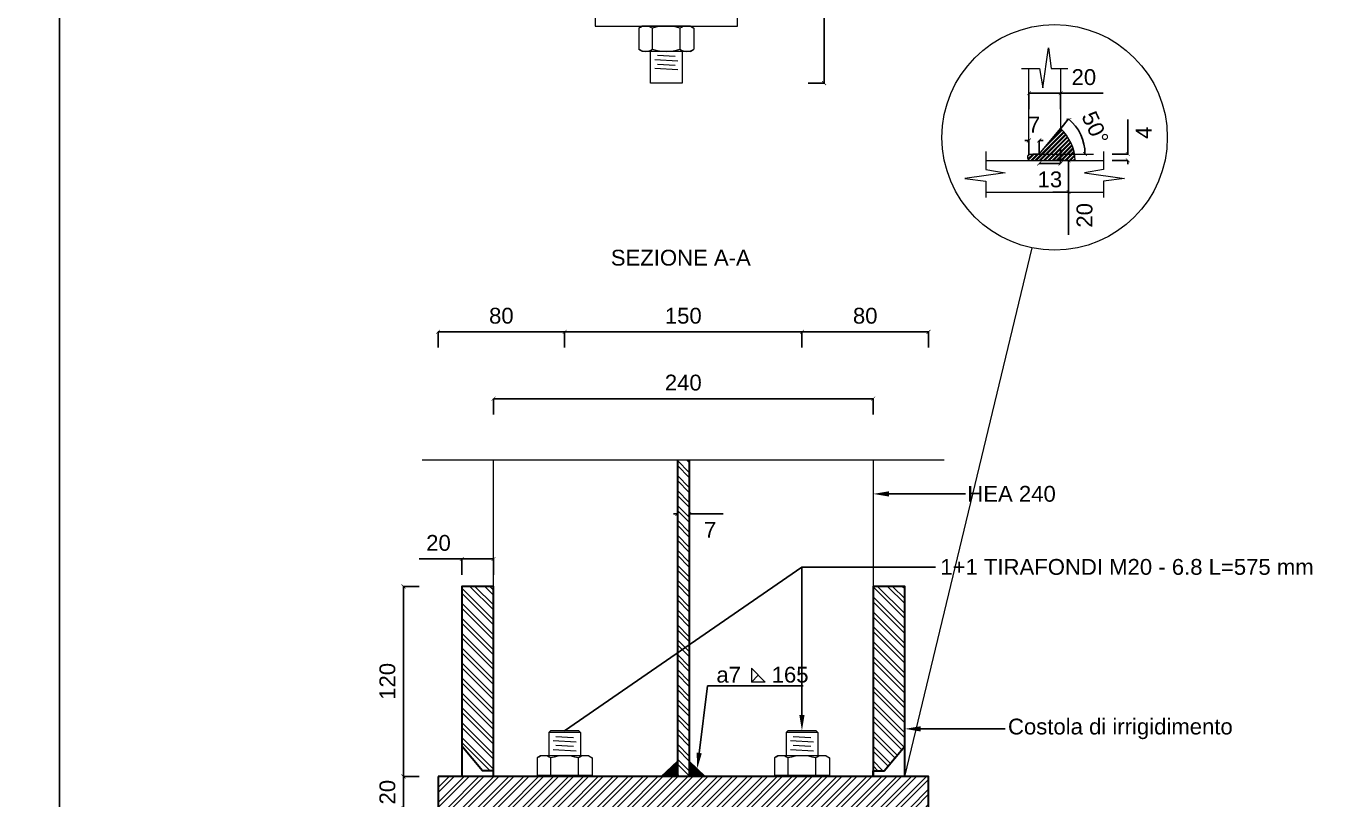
# Model space of a CAD drawing. Header units: millimetres. Extents: x 1415 to 3549, y 2194 to 4677.
# Drawn here: x 1790.36 to 1791.179, y 2312.881 to 2313.369 of the extents above; entities that cross this region are included whole.
import ezdxf
from ezdxf import colors
from ezdxf.entities.mleader import LeaderData, LeaderLine
from ezdxf.math import Vec2, Vec3

# ---------------------------------------------------------------- set-up
doc = ezdxf.new("R2010")
doc.units = ezdxf.units.MM
doc.linetypes.add('ACAD_ISO02W100', pattern=[15, 12, -3])
doc.linetypes.add('DASHDOT', pattern=[1, 0.5, -0.25, 0, -0.25])
doc.layers.get('0').update_dxf_attribs({"plot": 0})
for name, color, linetype, lineweight in [('armature longitudinali', 5, 'Continuous', 9), ('bulloni', 170, 'Continuous', 15), ('giunti', 7, 'Continuous', 15), ('Layer3', 7, 'Continuous', 15), ('Layer4', 7, 'Continuous', 15), ('quote', 252, 'Continuous', 5), ('sezionato particolari', 7, 'Continuous', 30), ('sezione', 18, 'ACAD_ISO02W100', 20)]:
    doc.layers.add(name, color=color, linetype=linetype, lineweight=lineweight)
doc.layers.add('retini', color=7, linetype='DASHDOT', lineweight=9, true_color=0x636466)
doc.layers.add('saldatura', color=6, linetype='Continuous')
doc.styles.get("Standard").update_dxf_attribs({"font": 'arial.ttf'})
doc.dimstyles.new('quote acciaio', dxfattribs={"dimtxt": 0.01, "dimasz": 0.0025, "dimexe": 0, "dimexo": 0, "dimgap": 0.005, "dimtad": 2, "dimdec": 0, "dimlfac": 1000, "dimzin": 0, "dimdsep": 46, "dimtxsty": 'Standard', "dimblk": 'ARCHTICK', "dimcen": 0, "dimclre": 252, "dimadec": 0, "dimazin": 0, "dimtfac": 1, "dimtdec": 0, "dimtofl": 0, "dimtmove": 0, "dimatfit": 3, "dimfxl": 0.01, "dimfxlon": 1, "dimtolj": 1, "dimtzin": 0, "dimarcsym": 0})
pattern_1 = [(135, (0, 0), (-0.004714634464, -0.004714634464), []), (135, (2e-19, 0.003143), (-0.004714634464, -0.004714634464), [])]
pattern_2 = [(0, (0, 0), (0, 6.985), [5.08, -1.905]), (90, (0, 0), (-6.985, 4e-16), [5.08, -1.905])]

# ---------------------------------------------------------------- blocks, each defined once
blk = doc.blocks.new('_ArchTick')
at = {"color": 0, "linetype": 'ByBlock', "const_width": 0.15}
blk.add_lwpolyline([(-0.5, -0.5), (0.5, 0.5)], dxfattribs=at)
blk = doc.blocks.new('*D919')
at = {"layer": 'Defpoints', "color": 0, "transparency": 16777216}
for p in [(1790.81429, 2313.68337), (1790.77429, 2313.33337), (1790.86405, 2313.33337)]:
    blk.add_point(p, dxfattribs=at)
at = {"layer": 'quote', "color": 252, "lineweight": -2, "transparency": 16777216}
for p, q in [((1790.85405, 2313.68337), (1790.86405, 2313.68337)), ((1790.85405, 2313.33337), (1790.86405, 2313.33337))]:
    blk.add_line(p, q, dxfattribs=at)
at = {"layer": 'quote', "color": 0, "linetype": 'Continuous', "lineweight": -2, "transparency": 16777216}
blk.add_line((1790.86405, 2313.68337), (1790.86405, 2313.33337), dxfattribs=at)
at = {"layer": 'quote', "color": 0, "lineweight": -2, "transparency": 16777216, "xscale": 0.0025, "yscale": 0.0025, "zscale": 0.0025}
for p, rotation in [((1790.86405, 2313.68337), 90), ((1790.86405, 2313.33337), 270)]:
    blk.add_blockref('_ArchTick', p, dxfattribs=dict(at, rotation=rotation))
at = {"layer": 'quote', "color": 0, "transparency": 16777216, "insert": (1790.87416, 2313.50837), "char_height": 0.01, "attachment_point": 5, "rotation": 90}
blk.add_mtext('\\A1;350', dxfattribs=at)
blk = doc.blocks.new('*D937')
at = {"layer": 'Defpoints', "color": 0, "transparency": 16777216}
for p in [(1790.89504, 2313.13399), (1790.65504, 2313.09539), (1790.89504, 2313.09539)]:
    blk.add_point(p, dxfattribs=at)
at = {"layer": 'quote', "color": 252, "lineweight": -2, "transparency": 16777216}
for p, q in [((1790.65504, 2313.12399), (1790.65504, 2313.13399)), ((1790.89504, 2313.12399), (1790.89504, 2313.13399))]:
    blk.add_line(p, q, dxfattribs=at)
at = {"layer": 'quote', "color": 0, "linetype": 'Continuous', "lineweight": -2, "transparency": 16777216}
blk.add_line((1790.65504, 2313.13399), (1790.89504, 2313.13399), dxfattribs=at)
at = {"layer": 'quote', "color": 0, "lineweight": -2, "transparency": 16777216, "xscale": 0.0025, "yscale": 0.0025, "zscale": 0.0025, "rotation": 180}
blk.add_blockref('_ArchTick', (1790.65504, 2313.13399), dxfattribs=at)
at = {"layer": 'quote', "color": 0, "lineweight": -2, "transparency": 16777216, "xscale": 0.0025, "yscale": 0.0025, "zscale": 0.0025}
blk.add_blockref('_ArchTick', (1790.89504, 2313.13399), dxfattribs=at)
at = {"layer": 'quote', "color": 0, "transparency": 16777216, "insert": (1790.77504, 2313.14409), "char_height": 0.01, "attachment_point": 5}
blk.add_mtext('\\A1;240', dxfattribs=at)
blk = doc.blocks.new('*D938')
at = {"layer": 'Defpoints', "color": 0, "transparency": 16777216}
for p in [(1790.77129, 2313.09539), (1790.77879, 2313.09539), (1790.77879, 2313.06117)]:
    blk.add_point(p, dxfattribs=at)
at = {"layer": 'quote', "color": 252, "lineweight": -2, "transparency": 16777216}
for p, q in [((1790.77129, 2313.07117), (1790.77129, 2313.06117)), ((1790.77879, 2313.07117), (1790.77879, 2313.06117))]:
    blk.add_line(p, q, dxfattribs=at)
at = {"layer": 'quote', "color": 0, "linetype": 'Continuous', "lineweight": -2, "transparency": 16777216}
for p, q in [((1790.77129, 2313.06117), (1790.76879, 2313.06117)), ((1790.77879, 2313.06117), (1790.80026, 2313.06117))]:
    blk.add_line(p, q, dxfattribs=at)
at = {"layer": 'quote', "color": 0, "lineweight": -2, "transparency": 16777216, "xscale": 0.0025, "yscale": 0.0025, "zscale": 0.0025}
blk.add_blockref('_ArchTick', (1790.77129, 2313.06117), dxfattribs=at)
at = {"layer": 'quote', "color": 0, "lineweight": -2, "transparency": 16777216, "xscale": 0.0025, "yscale": 0.0025, "zscale": 0.0025, "rotation": 180}
blk.add_blockref('_ArchTick', (1790.77879, 2313.06117), dxfattribs=at)
at = {"layer": 'quote', "color": 0, "transparency": 16777216, "insert": (1790.79202, 2313.05117), "char_height": 0.01, "attachment_point": 5}
blk.add_mtext('\\A1;7', dxfattribs=at)
blk = doc.blocks.new('*D939')
at = {"layer": 'Defpoints', "color": 0, "transparency": 16777216}
for p in [(1790.59815, 2313.01539), (1790.63504, 2313.01539), (1790.63504, 2312.89539)]:
    blk.add_point(p, dxfattribs=at)
at = {"layer": 'quote', "color": 252, "lineweight": -2, "transparency": 16777216}
for p, q in [((1790.60815, 2313.01539), (1790.59815, 2313.01539)), ((1790.60815, 2312.89539), (1790.59815, 2312.89539))]:
    blk.add_line(p, q, dxfattribs=at)
at = {"layer": 'quote', "color": 0, "linetype": 'Continuous', "lineweight": -2, "transparency": 16777216}
blk.add_line((1790.59815, 2312.89539), (1790.59815, 2313.01539), dxfattribs=at)
at = {"layer": 'quote', "color": 0, "lineweight": -2, "transparency": 16777216, "xscale": 0.0025, "yscale": 0.0025, "zscale": 0.0025}
for p, rotation in [((1790.59815, 2313.01539), 90), ((1790.59815, 2312.89539), 270)]:
    blk.add_blockref('_ArchTick', p, dxfattribs=dict(at, rotation=rotation))
at = {"layer": 'quote', "color": 0, "transparency": 16777216, "insert": (1790.58805, 2312.95539), "char_height": 0.01, "attachment_point": 5, "rotation": 90}
blk.add_mtext('\\A1;120', dxfattribs=at)
blk = doc.blocks.new('*D940')
at = {"layer": 'Defpoints', "color": 0, "transparency": 16777216}
for p in [(1790.62004, 2312.89539), (1790.59815, 2312.87539), (1790.62004, 2312.87539)]:
    blk.add_point(p, dxfattribs=at)
at = {"layer": 'quote', "color": 252, "lineweight": -2, "transparency": 16777216}
for p, q in [((1790.60815, 2312.89539), (1790.59815, 2312.89539)), ((1790.60815, 2312.87539), (1790.59815, 2312.87539))]:
    blk.add_line(p, q, dxfattribs=at)
at = {"layer": 'quote', "color": 0, "linetype": 'Continuous', "lineweight": -2, "transparency": 16777216}
blk.add_line((1790.59815, 2312.89539), (1790.59815, 2312.87539), dxfattribs=at)
at = {"layer": 'quote', "color": 0, "lineweight": -2, "transparency": 16777216, "xscale": 0.0025, "yscale": 0.0025, "zscale": 0.0025}
for p, rotation in [((1790.59815, 2312.89539), 90), ((1790.59815, 2312.87539), 270)]:
    blk.add_blockref('_ArchTick', p, dxfattribs=dict(at, rotation=rotation))
at = {"layer": 'quote', "color": 0, "transparency": 16777216, "insert": (1790.58805, 2312.88539), "char_height": 0.01, "attachment_point": 5, "rotation": 90}
blk.add_mtext('\\A1;20', dxfattribs=at)
blk = doc.blocks.new('*D941')
at = {"layer": 'Defpoints', "color": 0, "transparency": 16777216}
for p in [(1790.63504, 2313.03271), (1790.63504, 2313.01539), (1790.65504, 2313.01539)]:
    blk.add_point(p, dxfattribs=at)
at = {"layer": 'quote', "color": 0, "linetype": 'Continuous', "lineweight": -2, "transparency": 16777216}
for p, q in [((1790.63504, 2313.03271), (1790.60808, 2313.03271)), ((1790.65504, 2313.03271), (1790.63504, 2313.03271))]:
    blk.add_line(p, q, dxfattribs=at)
at = {"layer": 'quote', "color": 252, "lineweight": -2, "transparency": 16777216}
for p, q in [((1790.63504, 2313.02271), (1790.63504, 2313.03271)), ((1790.65504, 2313.02271), (1790.65504, 2313.03271))]:
    blk.add_line(p, q, dxfattribs=at)
at = {"layer": 'quote', "color": 0, "lineweight": -2, "transparency": 16777216, "xscale": 0.0025, "yscale": 0.0025, "zscale": 0.0025, "rotation": 180}
blk.add_blockref('_ArchTick', (1790.63504, 2313.03271), dxfattribs=at)
at = {"layer": 'quote', "color": 0, "lineweight": -2, "transparency": 16777216, "xscale": 0.0025, "yscale": 0.0025, "zscale": 0.0025}
blk.add_blockref('_ArchTick', (1790.65504, 2313.03271), dxfattribs=at)
at = {"layer": 'quote', "color": 0, "transparency": 16777216, "insert": (1790.62031, 2313.04281), "char_height": 0.01, "attachment_point": 5}
blk.add_mtext('\\A1;20', dxfattribs=at)
blk = doc.blocks.new('*D942')
at = {"layer": 'Defpoints', "color": 0, "transparency": 16777216}
for p in [(1790.70004, 2313.17622), (1790.62004, 2312.89539), (1790.70004, 2312.89595)]:
    blk.add_point(p, dxfattribs=at)
at = {"layer": 'quote', "color": 252, "lineweight": -2, "transparency": 16777216}
for p, q in [((1790.62004, 2313.16622), (1790.62004, 2313.17622)), ((1790.70004, 2313.16622), (1790.70004, 2313.17622))]:
    blk.add_line(p, q, dxfattribs=at)
at = {"layer": 'quote', "color": 0, "linetype": 'Continuous', "lineweight": -2, "transparency": 16777216}
blk.add_line((1790.62004, 2313.17622), (1790.70004, 2313.17622), dxfattribs=at)
at = {"layer": 'quote', "color": 0, "lineweight": -2, "transparency": 16777216, "xscale": 0.0025, "yscale": 0.0025, "zscale": 0.0025, "rotation": 180}
blk.add_blockref('_ArchTick', (1790.62004, 2313.17622), dxfattribs=at)
at = {"layer": 'quote', "color": 0, "lineweight": -2, "transparency": 16777216, "xscale": 0.0025, "yscale": 0.0025, "zscale": 0.0025}
blk.add_blockref('_ArchTick', (1790.70004, 2313.17622), dxfattribs=at)
at = {"layer": 'quote', "color": 0, "transparency": 16777216, "insert": (1790.66004, 2313.18633), "char_height": 0.01, "attachment_point": 5}
blk.add_mtext('\\A1;80', dxfattribs=at)
blk = doc.blocks.new('*D943')
at = {"layer": 'Defpoints', "color": 0, "transparency": 16777216}
for p in [(1790.85004, 2313.17622), (1790.70004, 2312.92416), (1790.85004, 2312.92305)]:
    blk.add_point(p, dxfattribs=at)
at = {"layer": 'quote', "color": 252, "lineweight": -2, "transparency": 16777216}
for p, q in [((1790.70004, 2313.16622), (1790.70004, 2313.17622)), ((1790.85004, 2313.16622), (1790.85004, 2313.17622))]:
    blk.add_line(p, q, dxfattribs=at)
at = {"layer": 'quote', "color": 0, "linetype": 'Continuous', "lineweight": -2, "transparency": 16777216}
blk.add_line((1790.70004, 2313.17622), (1790.85004, 2313.17622), dxfattribs=at)
at = {"layer": 'quote', "color": 0, "lineweight": -2, "transparency": 16777216, "xscale": 0.0025, "yscale": 0.0025, "zscale": 0.0025, "rotation": 180}
blk.add_blockref('_ArchTick', (1790.70004, 2313.17622), dxfattribs=at)
at = {"layer": 'quote', "color": 0, "lineweight": -2, "transparency": 16777216, "xscale": 0.0025, "yscale": 0.0025, "zscale": 0.0025}
blk.add_blockref('_ArchTick', (1790.85004, 2313.17622), dxfattribs=at)
at = {"layer": 'quote', "color": 0, "transparency": 16777216, "insert": (1790.77504, 2313.18633), "char_height": 0.01, "attachment_point": 5}
blk.add_mtext('\\A1;150', dxfattribs=at)
blk = doc.blocks.new('*D944')
at = {"layer": 'Defpoints', "color": 0, "transparency": 16777216}
for p in [(1790.93004, 2313.17622), (1790.85004, 2312.92416), (1790.93004, 2312.89539)]:
    blk.add_point(p, dxfattribs=at)
at = {"layer": 'quote', "color": 252, "lineweight": -2, "transparency": 16777216}
for p, q in [((1790.85004, 2313.16622), (1790.85004, 2313.17622)), ((1790.93004, 2313.16622), (1790.93004, 2313.17622))]:
    blk.add_line(p, q, dxfattribs=at)
at = {"layer": 'quote', "color": 0, "linetype": 'Continuous', "lineweight": -2, "transparency": 16777216}
blk.add_line((1790.85004, 2313.17622), (1790.93004, 2313.17622), dxfattribs=at)
at = {"layer": 'quote', "color": 0, "lineweight": -2, "transparency": 16777216, "xscale": 0.0025, "yscale": 0.0025, "zscale": 0.0025, "rotation": 180}
blk.add_blockref('_ArchTick', (1790.85004, 2313.17622), dxfattribs=at)
at = {"layer": 'quote', "color": 0, "lineweight": -2, "transparency": 16777216, "xscale": 0.0025, "yscale": 0.0025, "zscale": 0.0025}
blk.add_blockref('_ArchTick', (1790.93004, 2313.17622), dxfattribs=at)
at = {"layer": 'quote', "color": 0, "transparency": 16777216, "insert": (1790.89004, 2313.18633), "char_height": 0.01, "attachment_point": 5}
blk.add_mtext('\\A1;80', dxfattribs=at)
blk = doc.blocks.new('*D1385')
at = {"layer": 'Defpoints', "color": 0, "transparency": 16777216}
for p in [(1791.01352, 2313.32698), (1790.99352, 2313.28454), (1791.01352, 2313.28454)]:
    blk.add_point(p, dxfattribs=at)
at = {"layer": 'quote', "color": 252, "lineweight": -2, "transparency": 16777216}
for p, q in [((1790.99352, 2313.31698), (1790.99352, 2313.32698)), ((1791.01352, 2313.31698), (1791.01352, 2313.32698))]:
    blk.add_line(p, q, dxfattribs=at)
at = {"layer": 'quote', "color": 0, "linetype": 'Continuous', "lineweight": -2, "transparency": 16777216}
for p, q in [((1790.99352, 2313.32698), (1791.01352, 2313.32698)), ((1791.01352, 2313.32698), (1791.04048, 2313.32698))]:
    blk.add_line(p, q, dxfattribs=at)
at = {"layer": 'quote', "color": 0, "lineweight": -2, "transparency": 16777216, "xscale": 0.0025, "yscale": 0.0025, "zscale": 0.0025, "rotation": 180}
blk.add_blockref('_ArchTick', (1790.99352, 2313.32698), dxfattribs=at)
at = {"layer": 'quote', "color": 0, "lineweight": -2, "transparency": 16777216, "xscale": 0.0025, "yscale": 0.0025, "zscale": 0.0025}
blk.add_blockref('_ArchTick', (1791.01352, 2313.32698), dxfattribs=at)
at = {"layer": 'quote', "color": 0, "transparency": 16777216, "insert": (1791.02825, 2313.33708), "char_height": 0.01, "attachment_point": 5}
blk.add_mtext('\\A1;20', dxfattribs=at)
blk = doc.blocks.new('*D1415')
at = {"layer": 'Defpoints', "color": 0, "transparency": 16777216}
for p in [(1791.01352, 2313.28854), (1791.01352, 2313.28454), (1791.05605, 2313.28854)]:
    blk.add_point(p, dxfattribs=at)
at = {"layer": 'quote', "color": 0, "linetype": 'Continuous', "lineweight": -2, "transparency": 16777216}
for p, q in [((1791.05605, 2313.28854), (1791.05605, 2313.31045)), ((1791.05605, 2313.28454), (1791.05605, 2313.28204))]:
    blk.add_line(p, q, dxfattribs=at)
at = {"layer": 'quote', "color": 252, "lineweight": -2, "transparency": 16777216}
for p, q in [((1791.04605, 2313.28854), (1791.05605, 2313.28854)), ((1791.04605, 2313.28454), (1791.05605, 2313.28454))]:
    blk.add_line(p, q, dxfattribs=at)
at = {"layer": 'quote', "color": 0, "lineweight": -2, "transparency": 16777216, "xscale": 0.0025, "yscale": 0.0025, "zscale": 0.0025}
for p, rotation in [((1791.05605, 2313.28854), 270), ((1791.05605, 2313.28454), 90)]:
    blk.add_blockref('_ArchTick', p, dxfattribs=dict(at, rotation=rotation))
at = {"layer": 'quote', "color": 0, "transparency": 16777216, "insert": (1791.06605, 2313.302), "char_height": 0.01, "attachment_point": 5, "rotation": 90}
blk.add_mtext('\\A1;4', dxfattribs=at)
blk = doc.blocks.new('*D1416')
at = {"layer": 'Defpoints', "color": 0, "transparency": 16777216}
for p in [(1791.01361, 2313.30474), (1791.02774, 2313.29684), (1790.99352, 2313.28854), (1791.00002, 2313.28854), (1791.03424, 2313.28854)]:
    blk.add_point(p, dxfattribs=at)
at = {"layer": 'quote', "color": 252, "lineweight": -2, "transparency": 16777216}
blk.add_line((1791.01361, 2313.30474), (1791.01862, 2313.31071), dxfattribs=at)
at = {"layer": 'quote', "color": 0, "linetype": 'Continuous', "lineweight": -2, "transparency": 16777216}
blk.add_arc((1791.00002, 2313.28854), 0.02894, 360, 50, dxfattribs=at)
at = {"layer": 'quote', "color": 0, "lineweight": -2, "transparency": 16777216, "xscale": 0.0025, "yscale": 0.0025, "zscale": 0.0025}
for p, rotation in [((1791.01862, 2313.31071), 139.9999999996394), ((1791.02896, 2313.28854), 269.9999999992215)]:
    blk.add_blockref('_ArchTick', p, dxfattribs=dict(at, rotation=rotation))
at = {"layer": 'quote', "color": 0, "transparency": 16777216, "insert": (1791.0354, 2313.30504), "char_height": 0.01, "attachment_point": 5, "rotation": 295}
blk.add_mtext('\\A1;50°', dxfattribs=at)
blk = doc.blocks.new('*D1417')
at = {"layer": 'Defpoints', "color": 0, "transparency": 16777216}
for p in [(1791.00352, 2313.28454), (1791.00352, 2313.26454), (1791.0186, 2313.26454)]:
    blk.add_point(p, dxfattribs=at)
at = {"layer": 'quote', "color": 252, "lineweight": -2, "transparency": 16777216}
for p, q in [((1791.0086, 2313.28454), (1791.0186, 2313.28454)), ((1791.0086, 2313.26454), (1791.0186, 2313.26454))]:
    blk.add_line(p, q, dxfattribs=at)
at = {"layer": 'quote', "color": 0, "linetype": 'Continuous', "lineweight": -2, "transparency": 16777216}
for p, q in [((1791.0186, 2313.28454), (1791.0186, 2313.26454)), ((1791.0186, 2313.26454), (1791.0186, 2313.23758))]:
    blk.add_line(p, q, dxfattribs=at)
at = {"layer": 'quote', "color": 0, "lineweight": -2, "transparency": 16777216, "xscale": 0.0025, "yscale": 0.0025, "zscale": 0.0025}
for p, rotation in [((1791.0186, 2313.28454), 90), ((1791.0186, 2313.26454), 270)]:
    blk.add_blockref('_ArchTick', p, dxfattribs=dict(at, rotation=rotation))
at = {"layer": 'quote', "color": 0, "transparency": 16777216, "insert": (1791.02871, 2313.24981), "char_height": 0.01, "attachment_point": 5, "rotation": 90}
blk.add_mtext('\\A1;20', dxfattribs=at)
blk = doc.blocks.new('*D1445')
at = {"layer": 'Defpoints', "color": 0, "transparency": 16777216}
for p in [(1791.00002, 2313.29711), (1790.99352, 2313.28854), (1791.00002, 2313.28854)]:
    blk.add_point(p, dxfattribs=at)
at = {"layer": 'quote', "color": 0, "linetype": 'Continuous', "lineweight": -2, "transparency": 16777216}
for p, q in [((1790.99352, 2313.29711), (1790.99102, 2313.29711)), ((1791.00002, 2313.29711), (1791.00252, 2313.29711))]:
    blk.add_line(p, q, dxfattribs=at)
at = {"layer": 'quote', "color": 252, "lineweight": -2, "transparency": 16777216}
for p, q in [((1790.99352, 2313.28854), (1790.99352, 2313.29711)), ((1791.00002, 2313.28854), (1791.00002, 2313.29711))]:
    blk.add_line(p, q, dxfattribs=at)
at = {"layer": 'quote', "color": 0, "lineweight": -2, "transparency": 16777216, "xscale": 0.0025, "yscale": 0.0025, "zscale": 0.0025}
blk.add_blockref('_ArchTick', (1790.99352, 2313.29711), dxfattribs=at)
at = {"layer": 'quote', "color": 0, "lineweight": -2, "transparency": 16777216, "xscale": 0.0025, "yscale": 0.0025, "zscale": 0.0025, "rotation": 180}
blk.add_blockref('_ArchTick', (1791.00002, 2313.29711), dxfattribs=at)
at = {"layer": 'quote', "color": 0, "transparency": 16777216, "insert": (1790.99677, 2313.30711), "char_height": 0.01, "attachment_point": 5}
blk.add_mtext('\\A1;7', dxfattribs=at)
blk = doc.blocks.new('*D1450')
at = {"layer": 'Defpoints', "color": 0, "transparency": 16777216}
for p in [(1791.01352, 2313.30463), (1791.00002, 2313.28257), (1791.01352, 2313.28257)]:
    blk.add_point(p, dxfattribs=at)
at = {"layer": 'quote', "color": 252, "lineweight": -2, "transparency": 16777216}
blk.add_line((1791.01352, 2313.29257), (1791.01352, 2313.28257), dxfattribs=at)
at = {"layer": 'quote', "color": 0, "linetype": 'Continuous', "lineweight": -2, "transparency": 16777216}
blk.add_line((1791.00002, 2313.28257), (1791.01352, 2313.28257), dxfattribs=at)
at = {"layer": 'quote', "color": 0, "lineweight": -2, "transparency": 16777216, "xscale": 0.0025, "yscale": 0.0025, "zscale": 0.0025, "rotation": 180}
blk.add_blockref('_ArchTick', (1791.00002, 2313.28257), dxfattribs=at)
at = {"layer": 'quote', "color": 0, "lineweight": -2, "transparency": 16777216, "xscale": 0.0025, "yscale": 0.0025, "zscale": 0.0025}
blk.add_blockref('_ArchTick', (1791.01352, 2313.28257), dxfattribs=at)
at = {"layer": 'quote', "color": 0, "transparency": 16777216, "insert": (1791.00677, 2313.27246), "char_height": 0.01, "attachment_point": 5}
blk.add_mtext('\\A1;13', dxfattribs=at)

msp = doc.modelspace()

# ---------------------------------------------------------------- hatches: boundary and pattern name
at = {"layer": 'quote', "transparency": 33554687}
h = msp.add_hatch(dxfattribs=at)
h.set_pattern_fill('ANSI32', color=256, scale=0.0002)
h.set_pattern_definition([(45, (0, 0), (-0.0013470384182, 0.0013470384182), []), (45, (0.000898, 0), (-0.0013470384182, 0.0013470384182), [])])
h.paths.add_polyline_path([(1791.02282, 2313.28454, 0.034596), (1791.02237, 2313.28854), (1790.99352, 2313.28854, 0.425149), (1790.99352, 2313.28454)])
h.paths.add_polyline_path([(1791.00002, 2313.28854), (1791.02237, 2313.28854, 0.161734), (1791.01352, 2313.30463)])
h = msp.add_hatch(dxfattribs=at)
h.set_pattern_fill('ANGLE', color=0)
h.set_pattern_definition(pattern_2)
h.paths.add_polyline_path([(1790.91504, 2312.91439), (1790.90204, 2312.89889), (1790.89504, 2312.89889), (1790.89504, 2312.89539), (1790.91504, 2312.89539)])
h.paths.add_polyline_path([(1790.63504, 2312.91439), (1790.63504, 2312.89539), (1790.65504, 2312.89539), (1790.65504, 2312.89889), (1790.64804, 2312.89889)])
at = {"layer": 'retini', "lineweight": 15}
h = msp.add_hatch(dxfattribs=at)
h.set_pattern_fill('AR-SAND', color=256, scale=0.0001)
h.set_pattern_definition([(37.5, (0, 0), (-0.0001600031296, 0.0048941323733), [0, -0.0038608, 0, -0.004318, 0, -0.0041275]), (7.5, (0, 0), (0.004495232831, 0.007168251006), [0, -0.0020828, 0, -0.0034798, 0, -0.0013335]), (327.5, (-0.003124, 0), (0.0079099237024, 1.4371847e-05), [0, -0.00127, 0, -0.004572, 0, -0.005969]), (317.5, (-0.003124, 0), (0.007635564525, 0.002229293233), [0, -0.000635, 0, -0.0029972, 0, -0.003429])])
h.paths.add_polyline_path([(1790.68272, 2312.874, -0.018344), (1790.68317, 2312.8743), (1790.68482, 2312.87539), (1790.62004, 2312.87539), (1790.60004, 2312.87539), (1790.58004, 2312.85539), (1790.67004, 2312.85539), (1790.67004, 2312.70539), (1790.69004, 2312.70539), (1790.69004, 2312.85939), (1790.68482, 2312.85939), (1790.68317, 2312.86049, -0.018344), (1790.68272, 2312.86079)])
h.paths.add_polyline_path([(1790.95004, 2312.87539), (1790.93004, 2312.87539), (1790.86526, 2312.87539), (1790.86691, 2312.8743, -0.018344), (1790.86736, 2312.874), (1790.86736, 2312.86079, -0.018344), (1790.86691, 2312.86049), (1790.86526, 2312.85939), (1790.86004, 2312.85939), (1790.86004, 2312.70539), (1790.88004, 2312.70539), (1790.88004, 2312.85539), (1790.97004, 2312.85539)])
h.paths.add_polyline_path([(1790.72504, 2312.87539), (1790.71526, 2312.87539), (1790.71691, 2312.8743, -0.018344), (1790.71736, 2312.874), (1790.71736, 2312.86079, -0.018344), (1790.71691, 2312.86049), (1790.71526, 2312.85939), (1790.71004, 2312.85939), (1790.71004, 2312.70539), (1790.73004, 2312.70539), (1790.77504, 2312.70539), (1790.82004, 2312.70539), (1790.84004, 2312.70539), (1790.84004, 2312.85939), (1790.83482, 2312.85939), (1790.83317, 2312.86049, -0.018344), (1790.83272, 2312.86079), (1790.83272, 2312.874, -0.018344), (1790.83317, 2312.8743), (1790.83482, 2312.87539), (1790.82504, 2312.87539), (1790.82504, 2312.77539), (1790.72504, 2312.77539)])
h.paths.add_polyline_path([(1791.29354, 2312.77279), (1791.31408, 2312.77279), (1791.31408, 2312.79339), (1791.29354, 2312.79339)], flags=9)
h.paths.add_polyline_path([(1791.40464, 2312.80268), (1791.43295, 2312.80268), (1791.43295, 2312.82329), (1791.40464, 2312.82329)], flags=9)
h.paths.add_polyline_path([(1791.24396, 2312.63973), (1791.24396, 2312.66803), (1791.22335, 2312.66803), (1791.22335, 2312.63973)], flags=9)
h.paths.add_polyline_path([(1791.20701, 2312.54519), (1791.20701, 2312.5735), (1791.1864, 2312.5735), (1791.1864, 2312.54519)], flags=9)
h.paths.add_polyline_path([(1791.41502, 2313.06731), (1791.44333, 2313.06731), (1791.44333, 2313.08791), (1791.41502, 2313.08791)], flags=9)
h.paths.add_polyline_path([(1790.76101, 2313.13372), (1790.78932, 2313.13372), (1790.78932, 2313.15432), (1790.76101, 2313.15432)], flags=9)
h.paths.add_polyline_path([(1790.78563, 2313.04071), (1790.7984, 2313.04071), (1790.7984, 2313.06131), (1790.78563, 2313.06131)], flags=9)
h.paths.add_polyline_path([(1790.59842, 2312.94081), (1790.59842, 2312.96912), (1790.57782, 2312.96912), (1790.57782, 2312.94081)], flags=9)
h.paths.add_polyline_path([(1790.59842, 2312.87525), (1790.59842, 2312.89579), (1790.57782, 2312.89579), (1790.57782, 2312.87525)], flags=9)
h.paths.add_polyline_path([(1790.61017, 2313.03244), (1790.63071, 2313.03244), (1790.63071, 2313.05305), (1790.61017, 2313.05305)], flags=9)
h.paths.add_polyline_path([(1790.64982, 2313.17595), (1790.67036, 2313.17595), (1790.67036, 2313.19656), (1790.64982, 2313.19656)], flags=9)
h.paths.add_polyline_path([(1790.76046, 2313.17595), (1790.78877, 2313.17595), (1790.78877, 2313.19656), (1790.76046, 2313.19656)], flags=9)
h.paths.add_polyline_path([(1790.87982, 2313.17595), (1790.90036, 2313.17595), (1790.90036, 2313.19656), (1790.87982, 2313.19656)], flags=9)
h.paths.add_polyline_path([(1790.75237, 2312.6305), (1790.75237, 2312.6588), (1790.73177, 2312.6588), (1790.73177, 2312.6305)], flags=9)
h.paths.add_polyline_path([(1790.79552, 2312.81081), (1790.79552, 2312.83912), (1790.77491, 2312.83912), (1790.77491, 2312.81081)], flags=25)
h.paths.add_polyline_path([(1790.95275, 2313.0634), (1791.01367, 2313.0634), (1791.01367, 2313.08401), (1790.95275, 2313.08401)], flags=9)
h.paths.add_polyline_path([(1790.93349, 2313.01707), (1791.17451, 2313.01707), (1791.17451, 2313.03768), (1790.93349, 2313.03768)], flags=9)
h.paths.add_polyline_path([(1791.01532, 2312.85632), (1791.12592, 2312.85632), (1791.12592, 2312.87693), (1791.01532, 2312.87693)], flags=9)
h.paths.add_polyline_path([(1790.97828, 2312.91623), (1791.12536, 2312.91623), (1791.12536, 2312.93684), (1790.97828, 2312.93684)], flags=9)
h.paths.add_polyline_path([(1790.51847, 2312.74395), (1790.61588, 2312.74395), (1790.61588, 2312.78126), (1790.51847, 2312.78126)], flags=9)
h.paths.add_polyline_path([(1790.91085, 2312.6452), (1791.00128, 2312.6452), (1791.00128, 2312.68265), (1790.91085, 2312.68265)], flags=9)
h.paths.add_polyline_path([(1790.43549, 2312.51168), (1790.44717, 2312.49023), (1790.46298, 2312.49884), (1790.45131, 2312.52029)], flags=9)
h.paths.add_polyline_path([(1790.40621, 2313.4842), (1790.62788, 2313.4842), (1790.62788, 2313.52164), (1790.40621, 2313.52164)], flags=9)
h.paths.add_polyline_path([(1790.45953, 2312.60977), (1790.6035, 2312.60977), (1790.6035, 2312.64709), (1790.45953, 2312.64709)], flags=9)
h.paths.add_polyline_path([(1790.89903, 2313.37471), (1791.12071, 2313.37471), (1791.12071, 2313.41216), (1790.89903, 2313.41216)], flags=9)
h.paths.add_polyline_path([(1790.49913, 2312.35907), (1790.66331, 2312.35907), (1790.66331, 2312.37968), (1790.49913, 2312.37968)], flags=9)
h.paths.add_polyline_path([(1791.34896, 2312.83858), (1791.51429, 2312.83858), (1791.51429, 2312.85919), (1791.34896, 2312.85919)], flags=9)
h.paths.add_polyline_path([(1791.33447, 2314.03843), (1791.45205, 2314.03843), (1791.45205, 2314.05904), (1791.33447, 2314.05904)], flags=9)
h.paths.add_polyline_path([(1790.72609, 2313.21243), (1790.81961, 2313.21243), (1790.81961, 2313.23304), (1790.72609, 2313.23304)], flags=9)
h.paths.add_polyline_path([(1791.35754, 2313.43502), (1791.37189, 2313.43502), (1791.37189, 2313.45563), (1791.35754, 2313.45563)], flags=9)
h.paths.add_polyline_path([(1791.35695, 2313.98466), (1791.37131, 2313.98466), (1791.37131, 2314.00527), (1791.35695, 2314.00527)], flags=9)
h.paths.add_polyline_path([(1791.62959, 2313.73092), (1791.62959, 2313.74524), (1791.60898, 2313.74524), (1791.60898, 2313.73092)], flags=9)
h.paths.add_polyline_path([(1791.22771, 2313.73034), (1791.22771, 2313.74466), (1791.2071, 2313.74466), (1791.2071, 2313.73034)], flags=9)
h.paths.add_polyline_path([(1790.68429, 2314.03356), (1790.77778, 2314.03356), (1790.77778, 2314.05416), (1790.68429, 2314.05416)], flags=9)
h.paths.add_polyline_path([(1791.3235, 2313.33826), (1791.53463, 2313.33826), (1791.53463, 2313.35886), (1791.3235, 2313.35886)], flags=9)
h.paths.add_polyline_path([(1790.83508, 2314.08605), (1791.34188, 2314.08605), (1791.34188, 2314.15044), (1790.83508, 2314.15044)], flags=9)
at = {"layer": 'retini', "transparency": 33554687}
h = msp.add_hatch(dxfattribs=at)
h.set_pattern_fill('ANSI32', color=256, scale=0.0007, angle=90)
h.set_pattern_definition(pattern_1)
h.paths.add_polyline_path([(1790.77879, 2313.09539), (1790.77129, 2313.09539), (1790.77129, 2312.89539), (1790.77879, 2312.89539)])
h = msp.add_hatch(dxfattribs=at)
h.set_pattern_fill('ANSI32', color=256, scale=0.0007, angle=90)
h.set_pattern_definition(pattern_1)
h.paths.add_polyline_path([(1790.90204, 2312.89889), (1790.91504, 2312.91439), (1790.91504, 2313.01539), (1790.89504, 2313.01539), (1790.89504, 2312.89889)])
h.paths.add_polyline_path([(1790.64804, 2312.89889), (1790.65504, 2312.89889), (1790.65504, 2313.01539), (1790.63504, 2313.01539), (1790.63504, 2312.91439)])
h = msp.add_hatch(dxfattribs=at)
h.set_pattern_fill('ANGLE', color=0)
h.set_pattern_definition(pattern_2)
h.paths.add_polyline_path([(1790.63504, 2312.91439), (1790.64804, 2312.89889), (1790.65504, 2312.89889), (1790.65504, 2312.89539), (1790.63504, 2312.89539)])
h = msp.add_hatch(dxfattribs=at)
h.set_pattern_fill('ANGLE', color=0)
h.set_pattern_definition(pattern_2)
h.paths.add_polyline_path([(1790.63504, 2312.91439), (1790.63504, 2312.89539), (1790.65504, 2312.89539), (1790.65504, 2312.89889), (1790.64804, 2312.89889)])
h = msp.add_hatch(dxfattribs=at)
h.set_pattern_fill('ANGLE', color=0)
h.set_pattern_definition(pattern_2)
h.paths.add_polyline_path([(1790.91504, 2312.91439), (1790.90204, 2312.89889), (1790.89504, 2312.89889), (1790.89504, 2312.89539), (1790.91504, 2312.89539)])
h = msp.add_hatch(dxfattribs=at)
h.set_pattern_fill('ANSI32', color=256, scale=0.0007)
h.set_pattern_definition([(45, (0, 0), (-0.004714634464, 0.004714634464), []), (45, (0.003143, 0), (-0.004714634464, 0.004714634464), [])])
h.paths.add_polyline_path([(1790.62004, 2312.89539), (1790.62004, 2312.87539), (1790.93004, 2312.87539), (1790.93004, 2312.89539)])
at = {"layer": 'saldatura'}
h = msp.add_hatch(color=256, dxfattribs=at)
h.dxf.hatch_style = 1
h.paths.add_polyline_path([(1790.76634, 2312.90037), (1790.76113, 2312.89539), (1790.77129, 2312.89539), (1790.77129, 2312.90505)])
h = msp.add_hatch(color=256, dxfattribs=at)
h.dxf.hatch_style = 1
h.paths.add_polyline_path([(1790.78374, 2312.90037), (1790.78895, 2312.89539), (1790.77879, 2312.89539), (1790.77879, 2312.90505)])

# ---------------------------------------------------------------- linework, layer by layer
at = {"layer": 'armature longitudinali'}
for p, q in [((1791.00752, 2313.34257), (1791.01352, 2313.34257)), ((1791.01352, 2313.34257), (1791.01352, 2313.30463)), ((1791.00002, 2313.28854), (1791.01361, 2313.30474)), ((1790.96628, 2313.28454), (1791.04075, 2313.28454)), ((1790.96628, 2313.27147), (1790.96628, 2313.26547)), ((1791.04075, 2313.27147), (1791.04075, 2313.26547)), ((1790.96628, 2313.26454), (1791.04075, 2313.26454))]:
    msp.add_line(p, q, dxfattribs=at)
for points in [[(1790.98877, 2313.34257), (1791.00013, 2313.34257), (1791.00228, 2313.33039), (1791.00592, 2313.35573), (1791.00752, 2313.34257), (1791.01801, 2313.34257)], [(1790.99352, 2313.28854), (1790.99352, 2313.34257), (1791.00013, 2313.34257)], [(1791.00752, 2313.34257), (1791.01352, 2313.34257), (1791.01352, 2313.30463)], [(1790.96628, 2313.29022), (1790.96628, 2313.27886), (1790.97845, 2313.27671), (1790.95311, 2313.27307), (1790.96628, 2313.27147), (1790.96628, 2313.26098)], [(1791.04075, 2313.29022), (1791.04075, 2313.27886), (1791.02858, 2313.27671), (1791.05392, 2313.27307), (1791.04075, 2313.27147), (1791.04075, 2313.26098)]]:
    msp.add_lwpolyline(points, dxfattribs=at)
at = {"layer": 'bulloni'}
for p, q in [((1790.74906, 2313.36937), (1790.74697, 2313.36797)), ((1790.74697, 2313.36797), (1790.74697, 2313.35476)), ((1790.77951, 2313.36937), (1790.74906, 2313.36937)), ((1790.75563, 2313.35476), (1790.75563, 2313.36797)), ((1790.77295, 2313.36797), (1790.77295, 2313.35476)), ((1790.77951, 2313.36937), (1790.78161, 2313.36797)), ((1790.78161, 2313.36797), (1790.78161, 2313.35476)), ((1790.74906, 2313.35337), (1790.74697, 2313.35476)), ((1790.77951, 2313.35337), (1790.74906, 2313.35337)), ((1790.75706, 2313.34828), (1790.77151, 2313.34747)), ((1790.75873, 2313.35096), (1790.76984, 2313.35034)), ((1790.77951, 2313.35337), (1790.78161, 2313.35476)), ((1790.75706, 2313.34272), (1790.77151, 2313.34191)), ((1790.75873, 2313.34541), (1790.76984, 2313.34478)), ((1790.69115, 2312.92416), (1790.69004, 2312.92305)), ((1790.69004, 2312.92305), (1790.69004, 2312.90839)), ((1790.71004, 2312.92305), (1790.69004, 2312.92305)), ((1790.70893, 2312.92416), (1790.69115, 2312.92416)), ((1790.71004, 2312.92305), (1790.70893, 2312.92416)), ((1790.71004, 2312.92305), (1790.71004, 2312.90839)), ((1790.84115, 2312.92416), (1790.84004, 2312.92305)), ((1790.84004, 2312.92305), (1790.84004, 2312.90839)), ((1790.86004, 2312.92305), (1790.84004, 2312.92305)), ((1790.85893, 2312.92416), (1790.84115, 2312.92416)), ((1790.86004, 2312.92305), (1790.85893, 2312.92416)), ((1790.86004, 2312.92305), (1790.86004, 2312.90839)), ((1790.69282, 2312.91796), (1790.70726, 2312.91715)), ((1790.69448, 2312.92065), (1790.70559, 2312.92002)), ((1790.69448, 2312.91509), (1790.70559, 2312.91447)), ((1790.84282, 2312.91796), (1790.85726, 2312.91715)), ((1790.84448, 2312.92065), (1790.85559, 2312.92002)), ((1790.84448, 2312.91509), (1790.85559, 2312.91447)), ((1790.68482, 2312.90839), (1790.68272, 2312.907)), ((1790.68272, 2312.907), (1790.68272, 2312.89595)), ((1790.71526, 2312.90839), (1790.68482, 2312.90839)), ((1790.69138, 2312.89595), (1790.69138, 2312.907)), ((1790.69282, 2312.91241), (1790.70726, 2312.9116)), ((1790.7087, 2312.907), (1790.7087, 2312.89595)), ((1790.71526, 2312.90839), (1790.71736, 2312.907)), ((1790.71736, 2312.907), (1790.71736, 2312.89595)), ((1790.83482, 2312.90839), (1790.83272, 2312.907)), ((1790.83272, 2312.907), (1790.83272, 2312.89595)), ((1790.86526, 2312.90839), (1790.83482, 2312.90839)), ((1790.84138, 2312.89595), (1790.84138, 2312.907)), ((1790.84282, 2312.91241), (1790.85726, 2312.9116)), ((1790.8587, 2312.907), (1790.8587, 2312.89595)), ((1790.86526, 2312.90839), (1790.86736, 2312.907)), ((1790.86736, 2312.907), (1790.86736, 2312.89595)), ((1790.71736, 2312.89595), (1790.68272, 2312.89595)), ((1790.68615, 2312.89595), (1790.68615, 2312.89539)), ((1790.71393, 2312.89539), (1790.68615, 2312.89539)), ((1790.71393, 2312.89595), (1790.71393, 2312.89539)), ((1790.86736, 2312.89595), (1790.83272, 2312.89595)), ((1790.83615, 2312.89595), (1790.83615, 2312.89539)), ((1790.86393, 2312.89539), (1790.83615, 2312.89539)), ((1790.86393, 2312.89595), (1790.86393, 2312.89539))]:
    msp.add_line(p, q, dxfattribs=at)
for points in [[(1790.75429, 2313.33337), (1790.75429, 2313.35337)], [(1790.77429, 2313.35337), (1790.77429, 2313.33337), (1790.75429, 2313.33337), (1790.75429, 2313.35337)], [(1790.77429, 2313.35337), (1790.77429, 2313.33337)]]:
    msp.add_lwpolyline(points, dxfattribs=at)
for centre, radius, start, end in [((1790.7513, 2313.36195), 0.00741, 54.26215, 125.73785), ((1790.76429, 2313.34181), 0.02756, 71.68582, 108.31418), ((1790.77728, 2313.36195), 0.00741, 54.26215, 125.73785), ((1790.7513, 2313.36078), 0.00741, 234.26215, 305.73785), ((1790.76429, 2313.38093), 0.02756, 251.68582, 288.31418), ((1790.77728, 2313.36078), 0.00741, 234.26215, 305.73785), ((1790.68705, 2312.90098), 0.00741, 54.26215, 125.73785), ((1790.70004, 2312.88083), 0.02756, 71.68582, 108.31418), ((1790.71303, 2312.90098), 0.00741, 54.26215, 125.73785), ((1790.83705, 2312.90098), 0.00741, 54.26215, 125.73785), ((1790.85004, 2312.88083), 0.02756, 71.68582, 108.31418), ((1790.86303, 2312.90098), 0.00741, 54.26215, 125.73785)]:
    msp.add_arc(centre, radius, start, end, dxfattribs=at)
at = {"layer": 'giunti'}
for points in [[(1790.71929, 2313.37937), (1790.71929, 2313.36937), (1790.80929, 2313.36937), (1790.80929, 2313.37937)], [(1790.65504, 2312.89539), (1790.65504, 2313.09539)], [(1790.89504, 2313.09539), (1790.89504, 2312.89539)]]:
    msp.add_lwpolyline(points, dxfattribs=at)
at = {"layer": 'Layer3'}
for points in [[(1788.7096, 2314.18968), (1790.38074, 2314.18968), (1790.38074, 2312.20923), (1788.7096, 2312.20923)], [(1790.38074, 2314.18968), (1791.6796, 2314.18968), (1791.6796, 2312.20923), (1790.38074, 2312.20923)]]:
    msp.add_lwpolyline(points, close=True, dxfattribs=at)
at = {"layer": 'Layer4'}
for points in [[(1791.00002, 2313.28854), (1791.00002, 2313.28854), (1791.01352, 2313.30463)], [(1790.99352, 2313.28854), (1791.03424, 2313.28854)], [(1790.99352, 2313.28854), (1790.99852, 2313.28854)], [(1790.99352, 2313.28854), (1791.00002, 2313.28854), (1790.99602, 2313.28854)], [(1790.99352, 2313.28854), (1791.00002, 2313.28854)], [(1790.99352, 2313.28454), (1791.02282, 2313.28454)]]:
    msp.add_lwpolyline(points, dxfattribs=at)
for centre, radius, start, end in [((1790.99372, 2313.28326), 0.02913, 2.51553, 47.18967), ((1790.99544, 2313.28654), 0.00278, 133.93451, 226.06549)]:
    msp.add_arc(centre, radius, start, end, dxfattribs=at)
at = {"layer": 'quote'}
msp.add_lwpolyline([(1790.91504, 2312.89539), (1790.99561, 2313.22926)], dxfattribs=at)
at = {"layer": 'quote', "lineweight": 20}
for points in [[(1790.81808, 2312.96365), (1790.81808, 2312.95492)], [(1790.81808, 2312.96365), (1790.82682, 2312.95492), (1790.82245, 2312.95929), (1790.81808, 2312.95492)], [(1790.82682, 2312.95492), (1790.81808, 2312.95492)]]:
    msp.add_lwpolyline(points, dxfattribs=at)
at = {"layer": 'quote'}
msp.add_circle((1791.00978, 2313.29906), 0.07122, dxfattribs=at)
at = {"layer": 'saldatura'}
for points in [[(1790.77129, 2312.90138), (1790.77129, 2312.90505), (1790.76113, 2312.89539), (1790.77129, 2312.89539)], [(1790.77879, 2312.90138), (1790.77879, 2312.90505), (1790.78895, 2312.89539), (1790.77879, 2312.89539)]]:
    msp.add_lwpolyline(points, close=True, dxfattribs=at)
at = {"layer": 'sezionato particolari'}
for points in [[(1790.77129, 2313.09539), (1790.77129, 2312.89539)], [(1790.77879, 2313.09539), (1790.77879, 2312.89539)], [(1790.65504, 2312.89539), (1790.65504, 2313.01539), (1790.63504, 2313.01539), (1790.63504, 2312.89539)], [(1790.91504, 2312.89539), (1790.91504, 2313.01539), (1790.89504, 2313.01539), (1790.89504, 2312.89539)], [(1790.64804, 2312.89889), (1790.63504, 2312.91439)], [(1790.90204, 2312.89889), (1790.91504, 2312.91439)], [(1790.65504, 2312.89539), (1790.65504, 2312.89889), (1790.64804, 2312.89889), (1790.64804, 2312.89889)], [(1790.89504, 2312.89539), (1790.89504, 2312.89889), (1790.90204, 2312.89889), (1790.90204, 2312.89889)], [(1790.62004, 2312.89539), (1790.62004, 2312.87539), (1790.93004, 2312.87539), (1790.93004, 2312.89539), (1790.62004, 2312.89539)]]:
    msp.add_lwpolyline(points, dxfattribs=at)
at = {"layer": 'sezione', "ltscale": 0.2}
msp.add_lwpolyline([(1790.61004, 2313.09539), (1790.61004, 2313.09539), (1790.94004, 2313.09539)], dxfattribs=at)

# ---------------------------------------------------------------- texts
at = {"layer": 'Layer4', "insert": (1790.72922, 2313.22807), "char_height": 0.01, "attachment_point": 1}
msp.add_mtext_dynamic_manual_height_columns('SEZIONE A-A', width=40.6484226, gutter_width=12.5, heights=[0], dxfattribs=at)

# ---------------------------------------------------------------- dimensions: what is measured, and where the dimension line sits
at = {"layer": 'quote'}
for base, p1, p2, angle, picture, middle in [((1790.86405, 2313.33337), (1790.81429, 2313.68337), (1790.77429, 2313.33337), 90, '*D919', (1790.87416, 2313.50837)), ((1791.05605, 2313.28854), (1791.01352, 2313.28454), (1791.01352, 2313.28854), 90, '*D1415', (1791.06605, 2313.302)), ((1791.0186, 2313.26454), (1791.00352, 2313.28454), (1791.00352, 2313.26454), 90, '*D1417', (1791.02871, 2313.24981)), ((1790.63504, 2313.03271), (1790.65504, 2313.01539), (1790.63504, 2313.01539), 180, '*D941', (1790.62031, 2313.04281)), ((1790.59815, 2313.01539), (1790.63504, 2312.89539), (1790.63504, 2313.01539), 90, '*D939', (1790.58805, 2312.95539))]:
    dim = msp.add_linear_dim(base=base, p1=p1, p2=p2, angle=angle, dimstyle='quote acciaio', dxfattribs=at)
    dim.commit()
    dim.dimension.update_dxf_attribs({"geometry": picture, "text_midpoint": middle})
for base, p1, p2, picture, middle in [((1791.01352, 2313.32698), (1790.99352, 2313.28454), (1791.01352, 2313.28454), '*D1385', (1791.02825, 2313.33708)), ((1790.70004, 2313.17622), (1790.62004, 2312.89539), (1790.70004, 2312.89595), '*D942', (1790.66004, 2313.18633)), ((1790.85004, 2313.17622), (1790.70004, 2312.92416), (1790.85004, 2312.92305), '*D943', (1790.77504, 2313.18633)), ((1790.93004, 2313.17622), (1790.85004, 2312.92416), (1790.93004, 2312.89539), '*D944', (1790.89004, 2313.18633)), ((1790.89504, 2313.13399), (1790.65504, 2313.09539), (1790.89504, 2313.09539), '*D937', (1790.77504, 2313.14409)), ((1790.7787879423, 2313.0611655867), (1790.7712879423, 2313.095392872), (1790.7787879423, 2313.095392872), '*D938', (1790.7920246408, 2313.0511655867))]:
    dim = msp.add_linear_dim(base=base, p1=p1, p2=p2, dimstyle='quote acciaio', dxfattribs=at)
    dim.commit()
    dim.dimension.update_dxf_attribs({"geometry": picture, "text_midpoint": middle})
dim = msp.add_angular_dim_2l(base=(1791.02774, 2313.29684), line1=((1790.99352, 2313.28854), (1791.03424, 2313.28854)), line2=((1791.00002, 2313.28854), (1791.01361, 2313.30474)), dimstyle='quote acciaio', dxfattribs=at)
dim.commit()
dim.dimension.update_dxf_attribs({"geometry": '*D1416', "text_midpoint": (1791.02624, 2313.30077), "dimtype": 162})
for base, p1, p2, picture, middle in [((1791.0000159541, 2313.2971115367), (1790.9935159541, 2313.2885380533), (1791.0000159541, 2313.2885380533), '*D1445', (1790.9967659541, 2313.2971115367)), ((1791.0135159541, 2313.2825671554), (1791.0000159541, 2313.2825671554), (1791.0135159541, 2313.3046267268), '*D1450', (1791.0067659541, 2313.2825671554))]:
    dim = msp.add_linear_dim(base=base, p1=p1, p2=p2, dimstyle='quote acciaio', dxfattribs=at)
    dim.commit()
    dim.dimension.update_dxf_attribs({"geometry": picture, "text_midpoint": middle, "dimtype": 160})
dim = msp.add_linear_dim(base=(1790.59815, 2312.87539), p1=(1790.62004, 2312.89539), p2=(1790.62004, 2312.87539), angle=90, dimstyle='quote acciaio', dxfattribs=at)
dim.commit()
dim.dimension.update_dxf_attribs({"geometry": '*D940', "text_midpoint": (1790.59815, 2312.88539), "dimtype": 160})

# ---------------------------------------------------------------- leaders
ml = msp.add_multileader_mtext('Standard', dxfattribs=at)
ml.set_content('HEA 240', color=256)
ml.set_leader_properties()
ml.build(insert=Vec2(0, 0))
ml.multileader.update_dxf_attribs({"dogleg_length": 0.03, "arrow_head_size": 0.01})
ctx = ml.context
ctx.base_point, ctx.char_height, ctx.arrow_head_size, ctx.landing_gap_size, ctx.plane_origin = Vec3(1790.95337, 2313.07382), 0.01, 0.01, 0.003, Vec3(1790.89504, 2313.22382)
ctx.text_align_type = 2
notes = []
notes.append((ctx, [(1, (1, 1, 0), (1790.92337, 2313.07382), (1, 0), 0.03, [(1, [(1790.89504, 2313.07382)], 0, [])])]))
ctx.mtext.insert, ctx.mtext.alignment, ctx.mtext.flow_direction = Vec3(1791.0105, 2313.0789), 3, 5
ml = msp.add_multileader_mtext('Standard', dxfattribs=at)
ml.set_content('1+1 TIRAFONDI M20 - 6.8 L=575 mm', color=256)
ml.set_leader_properties()
ml.build(insert=Vec2(0, 0))
ml.multileader.update_dxf_attribs({"dogleg_length": 0.03, "arrow_head_size": 0.01})
ctx = ml.context
ctx.base_point, ctx.char_height, ctx.arrow_head_size, ctx.landing_gap_size, ctx.plane_origin = Vec3(1790.93451, 2313.02763), 0.01, 0.01, 0.003, Vec3(1791.02134, 2312.92416)
notes.append((ctx, [(0, (1, 1, 0), (1790.85004, 2313.02763), (1, 0), 0.08447, [(1, [(1790.85004, 2312.92416), (1790.85004, 2313.02763), (1790.70004, 2312.92416)], 0, [])])]))
ctx.mtext.insert, ctx.mtext.flow_direction = Vec3(1790.93751, 2313.03271), 5
ml = msp.add_multileader_mtext('Standard', dxfattribs=at)
ml.set_content('a7     165', color=256)
ml.set_leader_properties()
ml.build(insert=Vec2(0, 0))
ml.multileader.update_dxf_attribs({"text_left_attachment_type": 6, "text_right_attachment_type": 6, "dogleg_length": 0.03, "arrow_head_size": 0.01})
ctx = ml.context
ctx.base_point, ctx.char_height, ctx.arrow_head_size, ctx.landing_gap_size, ctx.plane_origin = Vec3(1790.79402, 2312.95261), 0.01, 0.01, 0.003, Vec3(1790.79039, 2312.92027)
ctx.left_attachment, ctx.right_attachment, ctx.text_align_type = 6, 6, 2
notes.append((ctx, [(0, (1, 1, 0), (1790.79039, 2312.95261), (1, 0), 0.00363, [(0, [(1790.78387, 2312.90022), (1790.79039, 2312.95261)], 0, [])])]))
ctx.mtext.insert, ctx.mtext.alignment, ctx.mtext.flow_direction = Vec3(1790.85421, 2312.96461), 3, 5
ml = msp.add_multileader_mtext('Standard', dxfattribs=at)
ml.set_content('Costola di irrigidimento', color=256)
ml.set_leader_properties()
ml.build(insert=Vec2(0, 0))
ml.multileader.update_dxf_attribs({"dogleg_length": 0.03, "arrow_head_size": 0.01})
ctx = ml.context
ctx.base_point, ctx.char_height, ctx.arrow_head_size, ctx.landing_gap_size, ctx.plane_origin = Vec3(1790.97847, 2312.92539), 0.01, 0.01, 0.003, Vec3(1790.91504, 2313.07539)
ctx.text_align_type = 2
notes.append((ctx, [(1, (1, 1, 0), (1790.94847, 2312.92539), (1, 0), 0.03, [(1, [(1790.91504, 2312.92539)], 0, [])])]))
ctx.mtext.insert, ctx.mtext.alignment, ctx.mtext.flow_direction = Vec3(1791.12235, 2312.93186), 3, 5
for ctx, leaders in notes:
    for number, flags, end, landing, length, lines in leaders:
        leader = LeaderData()
        leader.index, (leader.has_last_leader_line, leader.has_dogleg_vector, leader.attachment_direction) = number, flags
        leader.last_leader_point, leader.dogleg_vector, leader.dogleg_length = Vec3(end), Vec3(landing), length
        for number, points, colour, breaks in lines:
            line = LeaderLine()
            line.index, line.vertices, line.color, line.breaks = number, Vec3.list(points), colors.encode_raw_color(colour), breaks
            leader.lines.append(line)
        ctx.leaders.append(leader)

doc.saveas('drawing.dxf')
